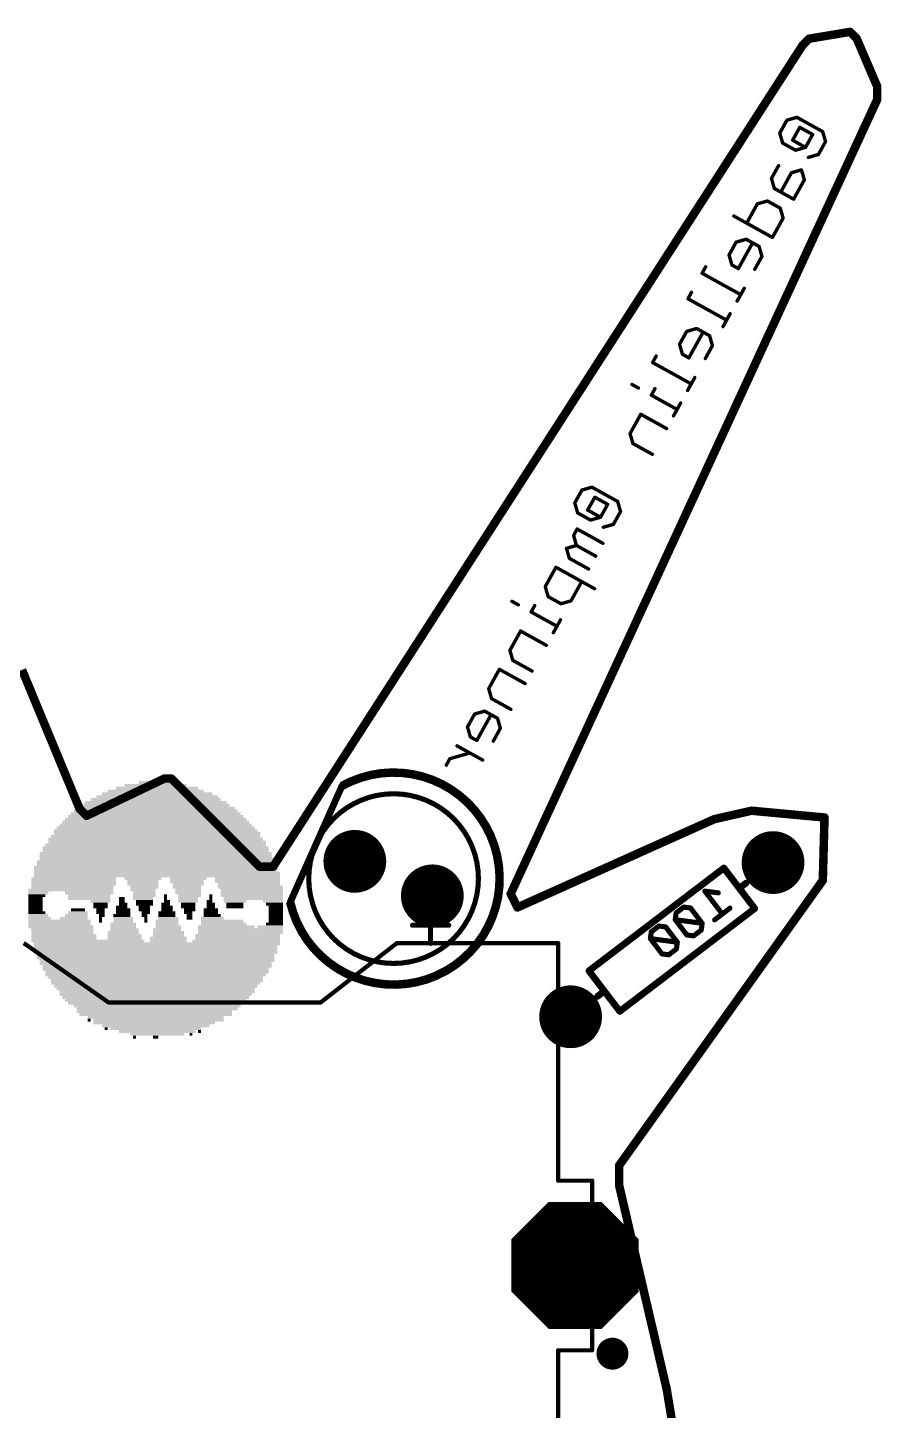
# Model space of a CAD drawing. Extents: x -0.04 to 2.24, y 0.03 to 2.73.
# Drawn here: x 1.231 to 2.237, y 1.103 to 2.733 of the extents above; entities that cross this region are included whole.
import ezdxf

# ---------------------------------------------------------------- set-up
doc = ezdxf.new("R2010")
doc.units = 0
for name, color, linetype in [('17', 82, 'CONTINUOUS'), ('18', 82, 'CONTINUOUS'), ('20', 7, 'CONTINUOUS'), ('22', 253, 'CONTINUOUS')]:
    doc.layers.add(name, color=color, linetype=linetype)

# ---------------------------------------------------------------- blocks, each defined once
blk = doc.blocks.new('RECT')
blk.add_solid([(-0.5, -0.5), (0.5, -0.5), (-0.5, 0.5), (0.5, 0.5)])
blk = doc.blocks.new('ROUNDP')
at = {"const_width": 0.5}
blk.add_lwpolyline([(0, -0.25, 1), (0, 0.25, 1), (0, -0.25)], format="xyb", dxfattribs=at)
blk = doc.blocks.new('OCTAGONP')
at = {"const_width": 0.5}
blk.add_lwpolyline([(-0.25, -0.103553), (-0.25, 0.103553), (-0.103553, 0.25), (0.103553, 0.25), (0.25, 0.103553), (0.25, -0.103553), (0.103553, -0.25), (-0.103553, -0.25), (-0.25, -0.103553), (-0.25, 0.103553)], dxfattribs=at)
blk = doc.blocks.new('ROUNDV')
at = {"const_width": 0.5}
blk.add_lwpolyline([(0, -0.25, 1), (0, 0.25, 1), (0, -0.25)], format="xyb", dxfattribs=at)

msp = doc.modelspace()

# ---------------------------------------------------------------- linework, layer by layer
at = {"layer": '20', "const_width": 0.01}
for points in [[(2.144, 2.712), (2.152, 2.72)], [(2.152, 2.72), (2.2, 2.728)], [(2.2, 2.728), (2.208, 2.72)], [(2.208, 2.72), (2.232, 2.664)], [(1.52, 1.744), (2.144, 2.712)], [(2.232, 2.664), (2.232, 2.648)], [(2.232, 2.648), (1.8, 1.712)], [(1.224, 1.976), (1.292, 1.812)], [(1.3, 1.804), (1.392, 1.848)], [(1.392, 1.848), (1.4, 1.848)], [(1.4, 1.848), (1.504, 1.744)], [(1.292, 1.812), (1.3, 1.804)], [(2.04, 1.8), (2.084, 1.81)], [(2.084, 1.81), (2.17, 1.802)], [(1.808, 1.696), (2.04, 1.8)], [(2.17, 1.802), (2.168, 1.728)], [(1.504, 1.744), (1.52, 1.744)], [(2.168, 1.728), (1.928, 1.392)], [(1.8, 1.712), (1.808, 1.696)], [(1.928, 1.392), (1.928, 1.368)], [(1.928, 1.368), (1.984, 1.128)], [(1.984, 1.128), (2.088, 0.496)]]:
    msp.add_lwpolyline(points, dxfattribs=at)
at = {"layer": '20', "const_width": 0.005}
for points in [[(2.151589, 2.722466, 1), (2.152411, 2.717534)], [(2.153768, 2.718232, 1), (2.150232, 2.721768)], [(2.201768, 2.729768, 1), (2.198232, 2.726232)], [(2.200411, 2.725534, 1), (2.199589, 2.730466)], [(2.210298, 2.720985, 1), (2.205702, 2.719015)], [(2.206232, 2.718232, 1), (2.209768, 2.721768)], [(2.142232, 2.713768, 1), (2.145768, 2.710232)], [(2.146101, 2.710645, 1), (2.141899, 2.713355)], [(2.2345, 2.664, 1), (2.2295, 2.664)], [(2.229702, 2.663015, 1), (2.234298, 2.664985)], [(2.2295, 2.648, 1), (2.2345, 2.648)], [(2.23427, 2.646952, 1), (2.22973, 2.649048)], [(1.392, 1.8505, 1), (1.392, 1.8455)], [(1.393079, 1.845745, 1), (1.390921, 1.850255)], [(1.401768, 1.849768, 1), (1.398232, 1.846232)], [(1.4, 1.8455, 1), (1.4, 1.8505)], [(1.293768, 1.813768, 1), (1.290232, 1.810232)], [(1.289691, 1.811042, 1), (1.294309, 1.812958)], [(2.084232, 1.812489, 1), (2.083768, 1.807511)], [(2.084554, 1.807562, 1), (2.083446, 1.812438)], [(1.298921, 1.806255, 1), (1.301079, 1.801745)], [(1.298232, 1.802232, 1), (1.301768, 1.805768)], [(2.039446, 1.802438, 1), (2.040554, 1.797562)], [(2.041023, 1.797719, 1), (2.038977, 1.802281)], [(2.172499, 1.801932, 1), (2.167501, 1.802068)], [(2.169768, 1.799511, 1), (2.170232, 1.804489)], [(1.504, 1.7465, 1), (1.504, 1.7415)], [(1.502232, 1.742232, 1), (1.505768, 1.745768)], [(1.517899, 1.745355, 1), (1.522101, 1.742645)], [(1.52, 1.7415, 1), (1.52, 1.7465)], [(2.165501, 1.728068, 1), (2.170499, 1.727932)], [(2.170034, 1.726547, 1), (2.165966, 1.729453)], [(1.802236, 1.713118, 1), (1.797764, 1.710882)], [(1.79773, 1.713048, 1), (1.80227, 1.710952)], [(1.806977, 1.698281, 1), (1.809023, 1.693719)], [(1.805764, 1.694882, 1), (1.810236, 1.697118)], [(1.9305, 1.392, 1), (1.9255, 1.392)], [(1.925966, 1.393453, 1), (1.930034, 1.390547)], [(1.930435, 1.368568, 1), (1.925565, 1.367432)], [(1.9255, 1.368, 1), (1.9305, 1.368)], [(1.986467, 1.128406, 1), (1.981533, 1.127594)], [(1.981565, 1.127432, 1), (1.986435, 1.128568)]]:
    msp.add_lwpolyline(points, format="xyb", dxfattribs=at)
at = {"layer": '22'}
for points, const_width in [([(2.125681, 2.623915), (2.117271, 2.608742)], 0.004), ([(2.137473, 2.627296), (2.125681, 2.623915)], 0.004), ([(2.167819, 2.610475), (2.137473, 2.627296)], 0.004), ([(2.117271, 2.608742), (2.120652, 2.59695)], 0.004), ([(2.140854, 2.615504), (2.132444, 2.600331)], 0.004), ([(2.156027, 2.607094), (2.140854, 2.615504)], 0.004), ([(2.147617, 2.591921), (2.156027, 2.607094)], 0.004), ([(2.1712, 2.598683), (2.167819, 2.610475)], 0.004), ([(2.120652, 2.59695), (2.135825, 2.588539)], 0.004), ([(2.132444, 2.600331), (2.147617, 2.591921)], 0.004), ([(2.135825, 2.588539), (2.147617, 2.591921)], 0.004), ([(2.16279, 2.58351), (2.1712, 2.598683)], 0.004), ([(2.150998, 2.580129), (2.16279, 2.58351)], 0.004), ([(2.115856, 2.570405), (2.107445, 2.555232)], 0.004), ([(2.131029, 2.561995), (2.118413, 2.539235)], 0.004), ([(2.14282, 2.565376), (2.131029, 2.561995)], 0.004), ([(2.146202, 2.553584), (2.14282, 2.565376)], 0.004), ([(2.107445, 2.555232), (2.110826, 2.54344)], 0.004), ([(2.110826, 2.54344), (2.133586, 2.530825)], 0.004), ([(2.133586, 2.530825), (2.146202, 2.553584)], 0.004), ([(2.090857, 2.525306), (2.078241, 2.502547)], 0.004), ([(2.102649, 2.528688), (2.090857, 2.525306)], 0.004), ([(2.117822, 2.520277), (2.102649, 2.528688)], 0.004), ([(2.063068, 2.510957), (2.108587, 2.485726)], 0.004), ([(2.108587, 2.485726), (2.121203, 2.508485)], 0.004), ([(2.121203, 2.508485), (2.117822, 2.520277)], 0.004), ([(2.065858, 2.480207), (2.057448, 2.465034)], 0.004), ([(2.07765, 2.483589), (2.065858, 2.480207)], 0.004), ([(2.068415, 2.449037), (2.085237, 2.479383)], 0.004), ([(2.092823, 2.475178), (2.07765, 2.483589)], 0.004), ([(2.057448, 2.465034), (2.060829, 2.453242)], 0.004), ([(2.087794, 2.448213), (2.096204, 2.463386)], 0.004), ([(2.096204, 2.463386), (2.092823, 2.475178)], 0.004), ([(2.029892, 2.451105), (2.025687, 2.443519)], 0.004), ([(2.025687, 2.443519), (2.071206, 2.418287)], 0.004), ([(2.060829, 2.453242), (2.068415, 2.449037)], 0.004), ([(2.013226, 2.421039), (2.009021, 2.413453)], 0.004), ([(2.009021, 2.413453), (2.05454, 2.388221)], 0.004), ([(2.075411, 2.425874), (2.067, 2.410701)], 0.004), ([(2.058745, 2.395808), (2.050335, 2.380635)], 0.004), ([(2.01932, 2.378358), (2.007528, 2.374977)], 0.004), ([(2.034493, 2.369947), (2.01932, 2.378358)], 0.004), ([(2.007528, 2.374977), (1.999118, 2.359804)], 0.004), ([(2.010085, 2.343806), (2.026906, 2.374152)], 0.004), ([(2.037874, 2.358156), (2.034493, 2.369947)], 0.004), ([(1.971562, 2.345875), (1.967356, 2.338288)], 0.004), ([(1.999118, 2.359804), (2.002499, 2.348012)], 0.004), ([(2.002499, 2.348012), (2.010085, 2.343806)], 0.004), ([(2.029464, 2.342982), (2.037874, 2.358156)], 0.004), ([(1.967356, 2.338288), (2.012875, 2.313057)], 0.004), ([(1.943104, 2.312428), (1.950691, 2.308222)], 0.004), ([(2.017081, 2.320643), (2.00867, 2.30547)], 0.004), ([(1.970069, 2.307398), (1.965864, 2.299812)], 0.004), ([(1.965864, 2.299812), (1.99621, 2.282991)], 0.004), ([(2.000415, 2.290577), (1.992005, 2.275404)], 0.004), ([(1.953403, 2.277332), (1.940788, 2.254573)], 0.004), ([(1.983749, 2.260511), (1.953403, 2.277332)], 0.004), ([(1.940788, 2.254573), (1.944169, 2.242781)], 0.004), ([(1.944169, 2.242781), (1.966928, 2.230165)], 0.004), ([(1.884028, 2.187959), (1.875617, 2.172785)], 0.004), ([(1.89582, 2.19134), (1.884028, 2.187959)], 0.004), ([(1.926166, 2.174519), (1.89582, 2.19134)], 0.004), ([(1.875617, 2.172785), (1.878998, 2.160994)], 0.004), ([(1.899201, 2.179548), (1.89079, 2.164375)], 0.004), ([(1.914374, 2.171137), (1.899201, 2.179548)], 0.004), ([(1.905963, 2.155964), (1.914374, 2.171137)], 0.004), ([(1.929547, 2.162727), (1.926166, 2.174519)], 0.004), ([(1.878998, 2.160994), (1.894172, 2.152583)], 0.004), ([(1.89079, 2.164375), (1.905963, 2.155964)], 0.004), ([(1.894172, 2.152583), (1.905963, 2.155964)], 0.004), ([(1.921136, 2.147554), (1.929547, 2.162727)], 0.004), ([(1.878407, 2.142035), (1.874202, 2.134449)], 0.004), ([(1.874202, 2.134449), (1.877583, 2.122657)], 0.004), ([(1.908753, 2.125214), (1.878407, 2.142035)], 0.004), ([(1.909344, 2.144172), (1.921136, 2.147554)], 0.004), ([(1.877583, 2.122657), (1.865792, 2.119276)], 0.004), ([(1.865792, 2.119276), (1.869173, 2.107484)], 0.004), ([(1.877583, 2.122657), (1.900343, 2.110041)], 0.004), ([(1.869173, 2.107484), (1.891932, 2.094868)], 0.004), ([(1.853409, 2.096937), (1.840793, 2.074177)], 0.004), ([(1.898928, 2.071705), (1.853409, 2.096937)], 0.004), ([(1.840793, 2.074177), (1.844174, 2.062385)], 0.004), ([(1.871139, 2.057356), (1.883755, 2.080116)], 0.004), ([(1.801445, 2.056867), (1.809032, 2.052662)], 0.004), ([(1.82841, 2.051838), (1.824205, 2.044251)], 0.004), ([(1.844174, 2.062385), (1.859347, 2.053975)], 0.004), ([(1.859347, 2.053975), (1.871139, 2.057356)], 0.004), ([(1.824205, 2.044251), (1.854551, 2.02743)], 0.004), ([(1.811744, 2.021772), (1.799129, 1.999012)], 0.004), ([(1.84209, 2.004951), (1.811744, 2.021772)], 0.004), ([(1.858756, 2.035017), (1.850346, 2.019844)], 0.004), ([(1.799129, 1.999012), (1.80251, 1.98722)], 0.004), ([(1.80251, 1.98722), (1.825269, 1.974605)], 0.004), ([(1.786746, 1.976673), (1.77413, 1.953913)], 0.004), ([(1.817092, 1.959852), (1.786746, 1.976673)], 0.004), ([(1.77413, 1.953913), (1.777511, 1.942121)], 0.004), ([(1.777511, 1.942121), (1.800271, 1.929506)], 0.004), ([(1.757542, 1.923987), (1.749131, 1.908814)], 0.004), ([(1.769334, 1.927369), (1.757542, 1.923987)], 0.004), ([(1.760099, 1.892817), (1.77692, 1.923163)], 0.004), ([(1.784507, 1.918958), (1.769334, 1.927369)], 0.004), ([(1.749131, 1.908814), (1.752513, 1.897023)], 0.004), ([(1.779477, 1.891993), (1.787888, 1.907166)], 0.004), ([(1.787888, 1.907166), (1.784507, 1.918958)], 0.004), ([(1.752513, 1.897023), (1.760099, 1.892817)], 0.004), ([(1.751922, 1.878064), (1.728338, 1.871302)], 0.004), ([(1.767094, 1.869654), (1.736748, 1.886475)], 0.004), ([(1.728338, 1.871302), (1.724133, 1.863715)], 0.004), ([(1.54014, 1.702158), (1.601151, 1.839189)], 0.008), ([(2.051368, 1.742463), (1.892273, 1.621265)], 0.008), ([(2.069547, 1.718599), (2.051368, 1.742463)], 0.008), ([(2.069547, 1.718599), (2.077502, 1.724659)], 0.008), ([(2.044776, 1.713161), (2.028879, 1.715311)], 0.006), ([(2.028879, 1.715311), (2.0495, 1.688242)], 0.006), ([(2.087727, 1.694735), (2.069547, 1.718599)], 0.008), ([(1.705633, 1.696383), (1.705633, 1.65368)], 0.006), ([(1.928632, 1.573537), (2.087727, 1.694735)], 0.008), ([(2.004092, 1.696428), (1.995069, 1.689554)], 0.006), ([(2.012041, 1.695353), (2.004092, 1.696428)], 0.006), ([(2.025788, 1.677307), (2.012041, 1.695353)], 0.006), ([(2.058523, 1.695115), (2.040477, 1.681368)], 0.006), ([(1.995069, 1.689554), (1.993995, 1.681606)], 0.006), ([(1.993995, 1.681606), (2.007742, 1.66356)], 0.006), ([(2.025788, 1.677307), (1.993995, 1.681606)], 0.006), ([(2.024714, 1.669359), (2.025788, 1.677307)], 0.006), ([(1.726985, 1.675031), (1.684282, 1.675031)], 0.006), ([(1.965771, 1.667235), (1.964696, 1.659286)], 0.006), ([(1.974794, 1.674109), (1.965771, 1.667235)], 0.006), ([(1.982742, 1.673034), (1.974794, 1.674109)], 0.006), ([(1.99649, 1.654988), (1.982742, 1.673034)], 0.006), ([(2.007742, 1.66356), (2.01569, 1.662485)], 0.006), ([(2.01569, 1.662485), (2.024714, 1.669359)], 0.006), ([(1.226, 1.654), (1.326, 1.584)], 0.005), ([(1.576, 1.584), (1.666, 1.654)], 0.005), ([(1.666, 1.654), (1.856, 1.654)], 0.005), ([(1.856, 1.654), (1.856, 1.374)], 0.005), ([(1.964696, 1.659286), (1.978444, 1.64124)], 0.006), ([(1.99649, 1.654988), (1.964696, 1.659286)], 0.006), ([(1.986392, 1.640166), (1.995415, 1.647039)], 0.006), ([(1.995415, 1.647039), (1.99649, 1.654988)], 0.006), ([(1.978444, 1.64124), (1.986392, 1.640166)], 0.006), ([(1.892273, 1.621265), (1.910453, 1.597401)], 0.008), ([(1.910453, 1.597401), (1.902498, 1.591341)], 0.008), ([(1.910453, 1.597401), (1.928632, 1.573537)], 0.008), ([(1.326, 1.584), (1.576, 1.584)], 0.005), ([(1.856, 1.374), (1.896, 1.374)], 0.005), ([(1.896, 1.374), (1.896, 1.174)], 0.005), ([(1.896, 1.174), (1.856, 1.174)], 0.005), ([(1.856, 1.174), (1.856, 1.094)], 0.005)]:
    msp.add_lwpolyline(points, dxfattribs=dict(at, const_width=const_width))
for points, const_width in [([(2.125405, 2.624876, 1), (2.125957, 2.622953)], 0.002), ([(2.126556, 2.62343, 1), (2.124806, 2.6244)], 0.002), ([(2.137958, 2.628171, 1), (2.136988, 2.626421)], 0.002), ([(2.137749, 2.626335, 1), (2.137197, 2.628257)], 0.002), ([(2.118232, 2.609017, 1), (2.116309, 2.608466)], 0.002), ([(2.116396, 2.609226, 1), (2.118145, 2.608257)], 0.002), ([(2.141339, 2.616379, 1), (2.140369, 2.61463)], 0.002), ([(2.141729, 2.615019, 1), (2.13998, 2.615989)], 0.002), ([(2.156902, 2.606609, 1), (2.155153, 2.607578)], 0.002), ([(2.155543, 2.606219, 1), (2.156512, 2.607968)], 0.002), ([(2.16878, 2.61075, 1), (2.166858, 2.610199)], 0.002), ([(2.167334, 2.6096, 1), (2.168304, 2.611349)], 0.002), ([(2.121137, 2.597824, 1), (2.120167, 2.596075)], 0.002), ([(2.119691, 2.596674, 1), (2.121613, 2.597225)], 0.002), ([(2.132928, 2.601206, 1), (2.131959, 2.599456)], 0.002), ([(2.131569, 2.600816, 1), (2.133318, 2.599846)], 0.002), ([(2.146742, 2.592405, 1), (2.148491, 2.591436)], 0.002), ([(2.147132, 2.591046, 1), (2.148102, 2.592795)], 0.002), ([(2.147892, 2.590959, 1), (2.147341, 2.592882)], 0.002), ([(2.170239, 2.598407, 1), (2.172161, 2.598959)], 0.002), ([(2.172075, 2.598198, 1), (2.170326, 2.599168)], 0.002), ([(2.135549, 2.589501, 1), (2.136101, 2.587578)], 0.002), ([(2.13534, 2.587665, 1), (2.13631, 2.589414)], 0.002), ([(2.150722, 2.58109, 1), (2.151274, 2.579167)], 0.002), ([(2.161915, 2.583995, 1), (2.163664, 2.583025)], 0.002), ([(2.163065, 2.582549, 1), (2.162514, 2.584471)], 0.002), ([(2.11673, 2.56992, 1), (2.114981, 2.57089)], 0.002), ([(2.130753, 2.562956, 1), (2.131304, 2.561033)], 0.002), ([(2.131903, 2.56151, 1), (2.130154, 2.56248)], 0.002), ([(2.143782, 2.565651, 1), (2.141859, 2.5651)], 0.002), ([(2.143096, 2.564415, 1), (2.142545, 2.566337)], 0.002), ([(2.108406, 2.555508, 1), (2.106484, 2.554957)], 0.002), ([(2.10657, 2.555717, 1), (2.10832, 2.554747)], 0.002), ([(2.111311, 2.544315, 1), (2.110341, 2.542566)], 0.002), ([(2.109865, 2.543165, 1), (2.111788, 2.543716)], 0.002), ([(2.14524, 2.553309, 1), (2.147163, 2.55386)], 0.002), ([(2.147076, 2.553099, 1), (2.145327, 2.554069)], 0.002), ([(2.090581, 2.526268, 1), (2.091133, 2.524345)], 0.002), ([(2.091732, 2.524822, 1), (2.089982, 2.525791)], 0.002), ([(2.103133, 2.529562, 1), (2.102164, 2.527813)], 0.002), ([(2.102924, 2.527726, 1), (2.102373, 2.529649)], 0.002), ([(2.117538, 2.53972, 1), (2.119287, 2.53875)], 0.002), ([(2.132711, 2.531309, 1), (2.13446, 2.53034)], 0.002), ([(2.133101, 2.52995, 1), (2.134071, 2.531699)], 0.002), ([(2.063553, 2.511832, 1), (2.062583, 2.510083)], 0.002), ([(2.118783, 2.520553, 1), (2.11686, 2.520001)], 0.002), ([(2.117337, 2.519402, 1), (2.118307, 2.521152)], 0.002), ([(2.122077, 2.508, 1), (2.120328, 2.50897)], 0.002), ([(2.077366, 2.503032, 1), (2.079116, 2.502062)], 0.002), ([(2.120242, 2.50821, 1), (2.122164, 2.508761)], 0.002), ([(2.065583, 2.481169, 1), (2.066134, 2.479246)], 0.002), ([(2.066733, 2.479723, 1), (2.064984, 2.480692)], 0.002), ([(2.078135, 2.484463, 1), (2.077165, 2.482714)], 0.002), ([(2.077926, 2.482627, 1), (2.077374, 2.48455)], 0.002), ([(2.086111, 2.478898, 1), (2.084362, 2.479868)], 0.002), ([(2.107712, 2.48621, 1), (2.109462, 2.485241)], 0.002), ([(2.108102, 2.484851, 1), (2.109072, 2.4866)], 0.002), ([(2.058409, 2.46531, 1), (2.056486, 2.464759)], 0.002), ([(2.056573, 2.465519, 1), (2.058322, 2.46455)], 0.002), ([(2.093784, 2.475454, 1), (2.091862, 2.474902)], 0.002), ([(2.092338, 2.474303, 1), (2.093308, 2.476053)], 0.002), ([(2.095243, 2.463111, 1), (2.097165, 2.463662)], 0.002), ([(2.097079, 2.462902, 1), (2.09533, 2.463871)], 0.002), ([(2.026171, 2.444394, 1), (2.025202, 2.442644)], 0.002), ([(2.024812, 2.444004, 1), (2.026561, 2.443034)], 0.002), ([(2.030766, 2.450621, 1), (2.029017, 2.45159)], 0.002), ([(2.061314, 2.454117, 1), (2.060344, 2.452368)], 0.002), ([(2.059868, 2.452967, 1), (2.06179, 2.453518)], 0.002), ([(2.067541, 2.449522, 1), (2.06929, 2.448552)], 0.002), ([(2.067931, 2.448163, 1), (2.0689, 2.449912)], 0.002), ([(2.086919, 2.448698, 1), (2.088668, 2.447728)], 0.002), ([(2.009506, 2.414328, 1), (2.008536, 2.412579)], 0.002), ([(2.008146, 2.413938, 1), (2.009895, 2.412968)], 0.002), ([(2.014101, 2.420555, 1), (2.012351, 2.421524)], 0.002), ([(2.066126, 2.411186, 1), (2.067875, 2.410216)], 0.002), ([(2.070721, 2.417413, 1), (2.07169, 2.419162)], 0.002), ([(2.076285, 2.425389, 1), (2.074536, 2.426359)], 0.002), ([(2.05962, 2.395323, 1), (2.05787, 2.396293)], 0.002), ([(2.019805, 2.379232, 1), (2.018835, 2.377483)], 0.002), ([(2.019596, 2.377397, 1), (2.019044, 2.379319)], 0.002), ([(2.04946, 2.38112, 1), (2.051209, 2.38015)], 0.002), ([(2.054055, 2.387347, 1), (2.055025, 2.389096)], 0.002), ([(2.007253, 2.375938, 1), (2.007804, 2.374015)], 0.002), ([(2.008403, 2.374492, 1), (2.006654, 2.375461)], 0.002), ([(2.027781, 2.373668, 1), (2.026032, 2.374637)], 0.002), ([(2.035454, 2.370223, 1), (2.033532, 2.369672)], 0.002), ([(2.034008, 2.369073, 1), (2.034978, 2.370822)], 0.002), ([(1.972436, 2.34539, 1), (1.970687, 2.346359)], 0.002), ([(2.000079, 2.360079, 1), (1.998156, 2.359528)], 0.002), ([(1.998243, 2.360288, 1), (1.999992, 2.359319)], 0.002), ([(2.002984, 2.348886, 1), (2.002014, 2.347137)], 0.002), ([(2.001538, 2.347736, 1), (2.00346, 2.348287)], 0.002), ([(2.036913, 2.35788, 1), (2.038835, 2.358431)], 0.002), ([(2.038749, 2.357671, 1), (2.037, 2.35864)], 0.002), ([(1.967841, 2.339163, 1), (1.966872, 2.337414)], 0.002), ([(1.966482, 2.338773, 1), (1.968231, 2.337803)], 0.002), ([(2.009211, 2.344291, 1), (2.01096, 2.343322)], 0.002), ([(2.009601, 2.342932, 1), (2.01057, 2.344681)], 0.002), ([(2.028589, 2.343467, 1), (2.030338, 2.342498)], 0.002), ([(1.943589, 2.313302, 1), (1.942619, 2.311553)], 0.002), ([(2.012391, 2.312182, 1), (2.01336, 2.313931)], 0.002), ([(2.017955, 2.320158, 1), (2.016206, 2.321128)], 0.002), ([(1.950206, 2.307348, 1), (1.951176, 2.309097)], 0.002), ([(1.966349, 2.300686, 1), (1.965379, 2.298937)], 0.002), ([(1.964989, 2.300297, 1), (1.966738, 2.299327)], 0.002), ([(1.970944, 2.306913, 1), (1.969194, 2.307883)], 0.002), ([(2.007796, 2.305955, 1), (2.009545, 2.304985)], 0.002), ([(1.995725, 2.282116, 1), (1.996695, 2.283865)], 0.002), ([(2.00129, 2.290092, 1), (1.99954, 2.291062)], 0.002), ([(1.953888, 2.278207, 1), (1.952918, 2.276458)], 0.002), ([(1.954278, 2.276847, 1), (1.952529, 2.277817)], 0.002), ([(1.99113, 2.275889, 1), (1.992879, 2.274919)], 0.002), ([(1.941749, 2.254848, 1), (1.939826, 2.254297)], 0.002), ([(1.939913, 2.255058, 1), (1.941662, 2.254088)], 0.002), ([(1.983264, 2.259637, 1), (1.984234, 2.261386)], 0.002), ([(1.944654, 2.243656, 1), (1.943684, 2.241906)], 0.002), ([(1.943208, 2.242505, 1), (1.94513, 2.243057)], 0.002), ([(1.966443, 2.22929, 1), (1.967413, 2.23104)], 0.002), ([(1.883752, 2.18892, 1), (1.884303, 2.186997)], 0.002), ([(1.884902, 2.187474, 1), (1.883153, 2.188443)], 0.002), ([(1.896304, 2.192214, 1), (1.895335, 2.190465)], 0.002), ([(1.896095, 2.190378, 1), (1.895544, 2.192301)], 0.002), ([(1.876578, 2.173061, 1), (1.874656, 2.17251)], 0.002), ([(1.874743, 2.17327, 1), (1.876492, 2.172301)], 0.002), ([(1.899686, 2.180423, 1), (1.898716, 2.178673)], 0.002), ([(1.900075, 2.179063, 1), (1.898326, 2.180033)], 0.002), ([(1.915249, 2.170653, 1), (1.913499, 2.171622)], 0.002), ([(1.913889, 2.170263, 1), (1.914859, 2.172012)], 0.002), ([(1.927127, 2.174794, 1), (1.925204, 2.174243)], 0.002), ([(1.925681, 2.173644, 1), (1.92665, 2.175393)], 0.002), ([(1.879483, 2.161868, 1), (1.878514, 2.160119)], 0.002), ([(1.878037, 2.160718, 1), (1.87996, 2.161269)], 0.002), ([(1.891275, 2.165249, 1), (1.890305, 2.1635)], 0.002), ([(1.889916, 2.16486, 1), (1.891665, 2.16389)], 0.002), ([(1.893896, 2.153544, 1), (1.894447, 2.151622)], 0.002), ([(1.893687, 2.151708, 1), (1.894656, 2.153458)], 0.002), ([(1.905089, 2.156449, 1), (1.906838, 2.15548)], 0.002), ([(1.905479, 2.15509, 1), (1.906448, 2.156839)], 0.002), ([(1.906239, 2.155003, 1), (1.905688, 2.156926)], 0.002), ([(1.928585, 2.162451, 1), (1.930508, 2.163003)], 0.002), ([(1.930421, 2.162242, 1), (1.928672, 2.163212)], 0.002), ([(1.875163, 2.134725, 1), (1.873241, 2.134173)], 0.002), ([(1.873328, 2.134934, 1), (1.875077, 2.133964)], 0.002), ([(1.878892, 2.14291, 1), (1.877923, 2.141161)], 0.002), ([(1.879282, 2.141551, 1), (1.877533, 2.14252)], 0.002), ([(1.909069, 2.145134, 1), (1.90962, 2.143211)], 0.002), ([(1.920262, 2.148039, 1), (1.922011, 2.147069)], 0.002), ([(1.921412, 2.146593, 1), (1.920861, 2.148515)], 0.002), ([(1.866753, 2.119552, 1), (1.86483, 2.119)], 0.002), ([(1.865516, 2.120237, 1), (1.866067, 2.118315)], 0.002), ([(1.878068, 2.123532, 1), (1.877099, 2.121783)], 0.002), ([(1.876622, 2.122382, 1), (1.878545, 2.122933)], 0.002), ([(1.877859, 2.121696, 1), (1.877308, 2.123618)], 0.002), ([(1.908269, 2.12434, 1), (1.909238, 2.126089)], 0.002), ([(1.869658, 2.108359, 1), (1.868688, 2.10661)], 0.002), ([(1.868212, 2.107208, 1), (1.870134, 2.10776)], 0.002), ([(1.899858, 2.109167, 1), (1.900828, 2.110916)], 0.002), ([(1.853894, 2.097811, 1), (1.852924, 2.096062)], 0.002), ([(1.854283, 2.096452, 1), (1.852534, 2.097421)], 0.002), ([(1.891448, 2.093994, 1), (1.892417, 2.095743)], 0.002), ([(1.841754, 2.074453, 1), (1.839832, 2.073901)], 0.002), ([(1.839918, 2.074662, 1), (1.841668, 2.073692)], 0.002), ([(1.884629, 2.079631, 1), (1.88288, 2.0806)], 0.002), ([(1.898443, 2.07083, 1), (1.899412, 2.07258)], 0.002), ([(1.80193, 2.057742, 1), (1.80096, 2.055992)], 0.002), ([(1.808547, 2.051787, 1), (1.809517, 2.053536)], 0.002), ([(1.829285, 2.051353, 1), (1.827535, 2.052322)], 0.002), ([(1.844659, 2.06326, 1), (1.843689, 2.061511)], 0.002), ([(1.843213, 2.06211, 1), (1.845135, 2.062661)], 0.002), ([(1.859072, 2.054936, 1), (1.859623, 2.053013)], 0.002), ([(1.858862, 2.0531, 1), (1.859832, 2.054849)], 0.002), ([(1.870264, 2.057841, 1), (1.872014, 2.056871)], 0.002), ([(1.871415, 2.056395, 1), (1.870863, 2.058317)], 0.002), ([(1.82469, 2.045126, 1), (1.82372, 2.043377)], 0.002), ([(1.82333, 2.044736, 1), (1.825079, 2.043766)], 0.002), ([(1.812229, 2.022646, 1), (1.81126, 2.020897)], 0.002), ([(1.812619, 2.021287, 1), (1.81087, 2.022256)], 0.002), ([(1.849471, 2.020328, 1), (1.85122, 2.019359)], 0.002), ([(1.854066, 2.026555, 1), (1.855036, 2.028305)], 0.002), ([(1.859631, 2.034532, 1), (1.857881, 2.035501)], 0.002), ([(1.841605, 2.004076, 1), (1.842575, 2.005825)], 0.002), ([(1.80009, 1.999288, 1), (1.798167, 1.998737)], 0.002), ([(1.798254, 1.999497, 1), (1.800003, 1.998527)], 0.002), ([(1.802995, 1.988095, 1), (1.802025, 1.986346)], 0.002), ([(1.801549, 1.986945, 1), (1.803471, 1.987496)], 0.002), ([(1.787231, 1.977547, 1), (1.786261, 1.975798)], 0.002), ([(1.78762, 1.976188, 1), (1.785871, 1.977158)], 0.002), ([(1.824785, 1.97373, 1), (1.825754, 1.975479)], 0.002), ([(1.775091, 1.954189, 1), (1.773169, 1.953638)], 0.002), ([(1.816607, 1.958977, 1), (1.817576, 1.960726)], 0.002), ([(1.773255, 1.954398, 1), (1.775005, 1.953428)], 0.002), ([(1.777996, 1.942996, 1), (1.777026, 1.941247)], 0.002), ([(1.77655, 1.941846, 1), (1.778472, 1.942397)], 0.002), ([(1.757266, 1.924949, 1), (1.757817, 1.923026)], 0.002), ([(1.758416, 1.923503, 1), (1.756667, 1.924472)], 0.002), ([(1.769818, 1.928243, 1), (1.768849, 1.926494)], 0.002), ([(1.769609, 1.926407, 1), (1.769058, 1.92833)], 0.002), ([(1.777795, 1.922678, 1), (1.776046, 1.923648)], 0.002), ([(1.799786, 1.928631, 1), (1.800755, 1.93038)], 0.002), ([(1.750093, 1.90909, 1), (1.74817, 1.908539)], 0.002), ([(1.748257, 1.909299, 1), (1.750006, 1.90833)], 0.002), ([(1.785468, 1.919234, 1), (1.783545, 1.918682)], 0.002), ([(1.784022, 1.918083, 1), (1.784991, 1.919833)], 0.002), ([(1.786927, 1.906891, 1), (1.788849, 1.907442)], 0.002), ([(1.788762, 1.906682, 1), (1.787013, 1.907651)], 0.002), ([(1.752997, 1.897897, 1), (1.752028, 1.896148)], 0.002), ([(1.751551, 1.896747, 1), (1.753474, 1.897298)], 0.002), ([(1.759224, 1.893302, 1), (1.760974, 1.892332)], 0.002), ([(1.759614, 1.891943, 1), (1.760584, 1.893692)], 0.002), ([(1.778603, 1.892478, 1), (1.780352, 1.891508)], 0.002), ([(1.737233, 1.88735, 1), (1.736264, 1.8856)], 0.002), ([(1.752197, 1.877103, 1), (1.751646, 1.879026)], 0.002), ([(1.54014, 1.702158, 3), (1.601151, 1.839189)], 0.01), ([(1.723258, 1.8642, 1), (1.725007, 1.863231)], 0.002), ([(1.728062, 1.872263, 1), (1.728614, 1.870341)], 0.002), ([(1.729213, 1.870817, 1), (1.727463, 1.871787)], 0.002), ([(1.76661, 1.868779, 1), (1.767579, 1.870529)], 0.002), ([(1.602978, 1.838376, 1), (1.599323, 1.840003)], 0.004), ([(1.662, 1.63, 1), (1.662, 1.83, 1), (1.662, 1.63)], 0.006), ([(2.052959, 1.743675, 1), (2.049777, 1.741251)], 0.004), ([(2.05258, 1.740872, 1), (2.050156, 1.744054)], 0.004), ([(2.078714, 1.723068, 1), (2.07629, 1.72625)], 0.004), ([(2.02908, 1.716797, 1), (2.028678, 1.713824)], 0.003), ([(2.030072, 1.71622, 1), (2.027686, 1.714402)], 0.003), ([(2.044575, 1.711675, 1), (2.044977, 1.714648)], 0.003), ([(2.071138, 1.719811, 1), (2.067956, 1.717387)], 0.004), ([(2.068335, 1.72019, 1), (2.070759, 1.717008)], 0.004), ([(2.067956, 1.717387, 1), (2.071138, 1.719811)], 0.004), ([(1.538313, 1.702971, 1), (1.541967, 1.701344)], 0.004), ([(1.707133, 1.696383, 1), (1.704133, 1.696383)], 0.003), ([(2.004293, 1.697915, 1), (2.003891, 1.694942)], 0.003), ([(2.005001, 1.695235, 1), (2.003183, 1.697621)], 0.003), ([(2.013234, 1.696262, 1), (2.010848, 1.694444)], 0.003), ([(2.01184, 1.693867, 1), (2.012242, 1.69684)], 0.003), ([(2.059432, 1.693922, 1), (2.057614, 1.696308)], 0.003), ([(2.086136, 1.693523, 1), (2.089318, 1.695947)], 0.004), ([(2.088939, 1.693144, 1), (2.086515, 1.696326)], 0.004), ([(1.995188, 1.682515, 1), (1.992801, 1.680697)], 0.003), ([(1.992508, 1.681807, 1), (1.995481, 1.681405)], 0.003), ([(1.994196, 1.683092, 1), (1.993794, 1.680119)], 0.003), ([(1.99416, 1.690747, 1), (1.995978, 1.688361)], 0.003), ([(1.996556, 1.689353, 1), (1.993583, 1.689755)], 0.003), ([(2.027275, 1.677106, 1), (2.024302, 1.677508)], 0.003), ([(2.024595, 1.676398, 1), (2.026981, 1.678216)], 0.003), ([(2.025587, 1.675821, 1), (2.025989, 1.678794)], 0.003), ([(2.039568, 1.682561, 1), (2.041386, 1.680175)], 0.003), ([(2.048307, 1.687333, 1), (2.050694, 1.68915)], 0.003), ([(1.684282, 1.676531, 1), (1.684282, 1.673531)], 0.003), ([(1.726985, 1.673531, 1), (1.726985, 1.676531)], 0.003), ([(1.964862, 1.668428, 1), (1.96668, 1.666042)], 0.003), ([(1.967257, 1.667034, 1), (1.964284, 1.667436)], 0.003), ([(1.974995, 1.675595, 1), (1.974593, 1.672622)], 0.003), ([(1.975703, 1.672915, 1), (1.973885, 1.675302)], 0.003), ([(1.983936, 1.673943, 1), (1.981549, 1.672125)], 0.003), ([(1.982541, 1.671547, 1), (1.982943, 1.67452)], 0.003), ([(2.007943, 1.665046, 1), (2.007541, 1.662073)], 0.003), ([(2.006549, 1.662651, 1), (2.008935, 1.664469)], 0.003), ([(2.014781, 1.663678, 1), (2.016599, 1.661292)], 0.003), ([(2.015489, 1.660999, 1), (2.015891, 1.663972)], 0.003), ([(2.023227, 1.66956, 1), (2.0262, 1.669158)], 0.003), ([(2.025623, 1.668166, 1), (2.023805, 1.670552)], 0.003), ([(1.666, 1.65525, 1), (1.666, 1.65275)], 0.0025), ([(1.666767, 1.653013, 1), (1.665233, 1.654987)], 0.0025), ([(1.704133, 1.65368, 1), (1.707133, 1.65368)], 0.003), ([(1.85725, 1.654, 1), (1.85475, 1.654)], 0.0025), ([(1.856, 1.65275, 1), (1.856, 1.65525)], 0.0025), ([(1.964897, 1.660773, 1), (1.964495, 1.6578)], 0.003), ([(1.965889, 1.660195, 1), (1.963503, 1.658377)], 0.003), ([(1.96321, 1.659487, 1), (1.966183, 1.659085)], 0.003), ([(1.993929, 1.64724, 1), (1.996902, 1.646838)], 0.003), ([(1.996324, 1.645846, 1), (1.994506, 1.648233)], 0.003), ([(1.997976, 1.654787, 1), (1.995003, 1.655189)], 0.003), ([(1.995297, 1.654079, 1), (1.997683, 1.655897)], 0.003), ([(1.996289, 1.653501, 1), (1.996691, 1.656474)], 0.003), ([(1.978645, 1.642727, 1), (1.978243, 1.639754)], 0.003), ([(1.977251, 1.640331, 1), (1.979637, 1.642149)], 0.003), ([(1.985483, 1.641359, 1), (1.987301, 1.638972)], 0.003), ([(1.986191, 1.638679, 1), (1.986593, 1.641652)], 0.003), ([(1.893864, 1.622477, 1), (1.890682, 1.620053)], 0.004), ([(1.891061, 1.622856, 1), (1.893485, 1.619674)], 0.004), ([(1.912044, 1.598613, 1), (1.908862, 1.596189)], 0.004), ([(1.908862, 1.596189, 1), (1.912044, 1.598613)], 0.004), ([(1.911665, 1.59581, 1), (1.909241, 1.598992)], 0.004), ([(1.326, 1.58525, 1), (1.326, 1.58275)], 0.0025), ([(1.325283, 1.582976, 1), (1.326717, 1.585024)], 0.0025), ([(1.575233, 1.584987, 1), (1.576767, 1.583013)], 0.0025), ([(1.576, 1.58275, 1), (1.576, 1.58525)], 0.0025), ([(1.901286, 1.592932, 1), (1.90371, 1.58975)], 0.004), ([(1.92742, 1.575128, 1), (1.929844, 1.571946)], 0.004), ([(1.927041, 1.572325, 1), (1.930223, 1.574749)], 0.004), ([(1.856, 1.37525, 1), (1.856, 1.37275)], 0.0025), ([(1.85475, 1.374, 1), (1.85725, 1.374)], 0.0025), ([(1.89725, 1.374, 1), (1.89475, 1.374)], 0.0025), ([(1.896, 1.37275, 1), (1.896, 1.37525)], 0.0025), ([(1.856, 1.17525, 1), (1.856, 1.17275)], 0.0025), ([(1.85725, 1.174, 1), (1.85475, 1.174)], 0.0025), ([(1.89475, 1.174, 1), (1.89725, 1.174)], 0.0025), ([(1.896, 1.17275, 1), (1.896, 1.17525)], 0.0025)]:
    msp.add_lwpolyline(points, format="xyb", dxfattribs=dict(at, const_width=const_width))

# ---------------------------------------------------------------- block references
at = {"layer": '17'}
for name, p, xscale, yscale, rotation in [('ROUNDP', (1.616323, 1.750337), 0.074, 0.074, 156), ('ROUNDP', (1.616323, 1.750337), 0.074, 0.074, 156), ('ROUNDP', (2.109321, 1.748898), 0.074, 0.074, 217.3), ('ROUNDP', (2.109321, 1.748898), 0.074, 0.074, 217.3), ('ROUNDP', (1.707677, 1.709663), 0.074, 0.074, 156), ('ROUNDP', (1.707677, 1.709663), 0.074, 0.074, 156), ('ROUNDP', (1.870679, 1.567102), 0.074, 0.074, 217.3), ('ROUNDP', (1.870679, 1.567102), 0.074, 0.074, 217.3), ('OCTAGONP', (1.876, 1.274), 0.15, 0.15, 180), ('OCTAGONP', (1.876, 1.274), 0.15, 0.15, 180)]:
    msp.add_blockref(name, p, dxfattribs=dict(at, xscale=xscale, yscale=yscale, rotation=rotation))
at = {"layer": '18', "xscale": 0.037622, "yscale": 0.037622}
msp.add_blockref('ROUNDV', (1.92, 1.17), dxfattribs=at)
at = {"layer": '22'}
for p, xscale, yscale in [((1.381545, 1.843179), 0.04, 0.00333), ((1.383195, 1.826514), 0.1433, 0.00334), ((1.383245, 1.829849), 0.13, 0.00333), ((1.381545, 1.833179), 0.1134, 0.00333), ((1.383195, 1.836514), 0.0967, 0.00334), ((1.381545, 1.839849), 0.0734, 0.00333), ((1.381545, 1.809849), 0.1934, 0.00333), ((1.383195, 1.813179), 0.1833, 0.00333), ((1.381545, 1.816514), 0.1734, 0.00334), ((1.381545, 1.819849), 0.1666, 0.00333), ((1.381545, 1.823179), 0.1534, 0.00333), ((1.381545, 1.793179), 0.2266, 0.00333), ((1.381545, 1.796514), 0.22, 0.00334), ((1.381545, 1.799849), 0.2134, 0.00333), ((1.381545, 1.803179), 0.2066, 0.00333), ((1.381545, 1.806514), 0.2, 0.00334), ((1.381545, 1.776514), 0.2534, 0.00334), ((1.381545, 1.779849), 0.2466, 0.00333), ((1.381545, 1.786514), 0.24, 0.00334), ((1.383195, 1.783179), 0.2433, 0.00333), ((1.381545, 1.789849), 0.2334, 0.00333), ((1.381545, 1.759849), 0.2734, 0.00333), ((1.381545, 1.766514), 0.2666, 0.00334), ((1.381545, 1.763179), 0.2666, 0.00333), ((1.381545, 1.769849), 0.26, 0.00333), ((1.383195, 1.773179), 0.2567, 0.00333), ((1.381545, 1.743179), 0.2866, 0.00333), ((1.381545, 1.749849), 0.28, 0.00333), ((1.383195, 1.746514), 0.2833, 0.00334), ((1.381545, 1.756514), 0.2734, 0.00334), ((1.383195, 1.753179), 0.2767, 0.00333), ((1.284845, 1.729849), 0.1, 0.00333), ((1.284845, 1.726514), 0.1, 0.00334), ((1.381545, 1.739849), 0.2866, 0.00333), ((1.383245, 1.736514), 0.29, 0.00334), ((1.383245, 1.733179), 0.29, 0.00333), ((1.366545, 1.729849), 0.0434, 0.00333), ((1.366545, 1.726514), 0.0366, 0.00334), ((1.419895, 1.729849), 0.0433, 0.00333), ((1.418245, 1.726514), 0.04, 0.00334), ((1.489895, 1.729849), 0.0767, 0.00333), ((1.489895, 1.726514), 0.0767, 0.00334), ((1.281545, 1.716514), 0.1, 0.00334), ((1.243195, 1.713179), 0.0233, 0.00333), ((1.241545, 1.709849), 0.02, 0.00333), ((1.284845, 1.723179), 0.1, 0.00333), ((1.283195, 1.719849), 0.0967, 0.00333), ((1.303195, 1.713179), 0.0567, 0.00333), ((1.303245, 1.709849), 0.05, 0.00333), ((1.366545, 1.723179), 0.0366, 0.00333), ((1.368195, 1.719849), 0.0333, 0.00333), ((1.366545, 1.716514), 0.03, 0.00334), ((1.368195, 1.713179), 0.0267, 0.00333), ((1.368195, 1.709849), 0.0267, 0.00333), ((1.393195, 1.709849), 0.0033, 0.00333), ((1.419895, 1.723179), 0.0367, 0.00333), ((1.418195, 1.719849), 0.0333, 0.00333), ((1.419845, 1.716514), 0.03, 0.00334), ((1.419845, 1.713179), 0.03, 0.00333), ((1.421545, 1.709849), 0.0266, 0.00333), ((1.446545, 1.709849), 0.0034, 0.00333), ((1.491545, 1.723179), 0.0734, 0.00333), ((1.493195, 1.719849), 0.0767, 0.00333), ((1.494895, 1.716514), 0.0733, 0.00334), ((1.494895, 1.713179), 0.0733, 0.00333), ((1.494895, 1.709849), 0.0733, 0.00333), ((1.239895, 1.706514), 0.0167, 0.00334), ((1.239895, 1.703179), 0.0167, 0.00333), ((1.239895, 1.699849), 0.0167, 0.00333), ((1.239895, 1.696514), 0.0167, 0.00334), ((1.303245, 1.706514), 0.05, 0.00334), ((1.316545, 1.703179), 0.0234, 0.00333), ((1.316545, 1.699849), 0.0166, 0.00333), ((1.316545, 1.696514), 0.0166, 0.00334), ((1.341545, 1.696514), 0.0134, 0.00334), ((1.341545, 1.706514), 0.0066, 0.00334), ((1.341545, 1.703179), 0.0066, 0.00333), ((1.343245, 1.699849), 0.01, 0.00333), ((1.366545, 1.706514), 0.0234, 0.00334), ((1.368245, 1.703179), 0.02, 0.00333), ((1.368245, 1.699849), 0.02, 0.00333), ((1.368195, 1.696514), 0.0133, 0.00334), ((1.393245, 1.699849), 0.01, 0.00333), ((1.394895, 1.696514), 0.0133, 0.00334), ((1.393195, 1.706514), 0.0033, 0.00334), ((1.394895, 1.703179), 0.0067, 0.00333), ((1.419895, 1.706514), 0.0233, 0.00334), ((1.419895, 1.703179), 0.0233, 0.00333), ((1.419895, 1.699849), 0.0167, 0.00333), ((1.419895, 1.696514), 0.0167, 0.00334), ((1.444895, 1.703179), 0.0067, 0.00333), ((1.446545, 1.699849), 0.01, 0.00333), ((1.446545, 1.696514), 0.01, 0.00334), ((1.446545, 1.706514), 0.0034, 0.00334), ((1.496545, 1.706514), 0.07, 0.00334), ((1.474895, 1.703179), 0.0267, 0.00333), ((1.474845, 1.699849), 0.02, 0.00333), ((1.474845, 1.696514), 0.02, 0.00334), ((1.519895, 1.703179), 0.0233, 0.00333), ((1.521545, 1.699849), 0.02, 0.00333), ((1.523195, 1.696514), 0.0167, 0.00334), ((1.239895, 1.693179), 0.0167, 0.00333), ((1.241545, 1.689849), 0.02, 0.00333), ((1.243195, 1.686514), 0.0233, 0.00334), ((1.244895, 1.683179), 0.0267, 0.00333), ((1.268195, 1.679849), 0.0733, 0.00333), ((1.284895, 1.683179), 0.0333, 0.00333), ((1.288195, 1.686514), 0.0267, 0.00334), ((1.289895, 1.689849), 0.0233, 0.00333), ((1.289895, 1.693179), 0.0167, 0.00333), ((1.316545, 1.693179), 0.01, 0.00333), ((1.316545, 1.689849), 0.01, 0.00333), ((1.318195, 1.686514), 0.0067, 0.00334), ((1.316545, 1.683179), 0.0034, 0.00333), ((1.316545, 1.679849), 0.0034, 0.00333), ((1.341545, 1.686514), 0.02, 0.00334), ((1.343195, 1.683179), 0.0233, 0.00333), ((1.343195, 1.679849), 0.0233, 0.00333), ((1.343195, 1.693179), 0.0167, 0.00333), ((1.343195, 1.689849), 0.0167, 0.00333), ((1.368195, 1.693179), 0.0133, 0.00333), ((1.369845, 1.689849), 0.01, 0.00333), ((1.368195, 1.686514), 0.0067, 0.00334), ((1.369895, 1.683179), 0.0033, 0.00333), ((1.369895, 1.679849), 0.0033, 0.00333), ((1.394895, 1.679849), 0.0267, 0.00333), ((1.394845, 1.689849), 0.02, 0.00333), ((1.394845, 1.686514), 0.02, 0.00334), ((1.396545, 1.683179), 0.0234, 0.00333), ((1.394895, 1.693179), 0.0133, 0.00333), ((1.421545, 1.693179), 0.0134, 0.00333), ((1.419845, 1.689849), 0.01, 0.00333), ((1.421545, 1.686514), 0.0066, 0.00334), ((1.421545, 1.683179), 0.0066, 0.00333), ((1.448195, 1.683179), 0.0267, 0.00333), ((1.459845, 1.679849), 0.05, 0.00333), ((1.446545, 1.693179), 0.0166, 0.00333), ((1.446545, 1.689849), 0.0166, 0.00333), ((1.448245, 1.686514), 0.02, 0.00334), ((1.523195, 1.693179), 0.0167, 0.00333), ((1.523195, 1.689849), 0.0167, 0.00333), ((1.523195, 1.686514), 0.0167, 0.00334), ((1.523195, 1.683179), 0.0167, 0.00333), ((1.523195, 1.679849), 0.0167, 0.00333), ((1.268195, 1.676514), 0.0733, 0.00334), ((1.269895, 1.673179), 0.0767, 0.00333), ((1.271545, 1.669849), 0.0734, 0.00333), ((1.271545, 1.666514), 0.0734, 0.00334), ((1.273195, 1.663179), 0.0767, 0.00333), ((1.343195, 1.666514), 0.0367, 0.00334), ((1.344845, 1.663179), 0.04, 0.00333), ((1.343245, 1.676514), 0.03, 0.00334), ((1.343245, 1.673179), 0.03, 0.00333), ((1.344895, 1.669849), 0.0333, 0.00333), ((1.394895, 1.669849), 0.0333, 0.00333), ((1.396545, 1.666514), 0.0366, 0.00334), ((1.396545, 1.663179), 0.0366, 0.00333), ((1.394895, 1.676514), 0.0267, 0.00334), ((1.396545, 1.673179), 0.03, 0.00333), ((1.478245, 1.663179), 0.1, 0.00333), ((1.464895, 1.673179), 0.0667, 0.00333), ((1.481545, 1.669849), 0.1, 0.00333), ((1.481545, 1.666514), 0.1, 0.00334), ((1.461545, 1.676514), 0.0534, 0.00334), ((1.516545, 1.673179), 0.03, 0.00333), ((1.521545, 1.676514), 0.02, 0.00334), ((1.273195, 1.659849), 0.0767, 0.00333), ((1.301545, 1.656514), 0.1334, 0.00334), ((1.383245, 1.653179), 0.29, 0.00333), ((1.381545, 1.649849), 0.2866, 0.00333), ((1.381545, 1.646514), 0.2866, 0.00334), ((1.344845, 1.659849), 0.04, 0.00333), ((1.396545, 1.659849), 0.0434, 0.00333), ((1.396545, 1.656514), 0.0434, 0.00334), ((1.476545, 1.656514), 0.1034, 0.00334), ((1.478245, 1.659849), 0.1, 0.00333), ((1.383195, 1.643179), 0.2833, 0.00333), ((1.381545, 1.639849), 0.28, 0.00333), ((1.381545, 1.636514), 0.28, 0.00334), ((1.383195, 1.633179), 0.2767, 0.00333), ((1.381545, 1.629849), 0.2734, 0.00333), ((1.383245, 1.626514), 0.27, 0.00334), ((1.381545, 1.623179), 0.2666, 0.00333), ((1.383195, 1.619849), 0.2633, 0.00333), ((1.381545, 1.616514), 0.26, 0.00334), ((1.381545, 1.613179), 0.2534, 0.00333), ((1.383245, 1.609849), 0.25, 0.00333), ((1.381545, 1.606514), 0.2466, 0.00334), ((1.381545, 1.603179), 0.24, 0.00333), ((1.381545, 1.599849), 0.2334, 0.00333), ((1.383245, 1.596514), 0.23, 0.00334), ((1.381545, 1.593179), 0.2266, 0.00333), ((1.381545, 1.589849), 0.22, 0.00333), ((1.381545, 1.586514), 0.2134, 0.00334), ((1.381545, 1.583179), 0.2066, 0.00333), ((1.383195, 1.579849), 0.1967, 0.00333), ((1.383245, 1.576514), 0.19, 0.00334), ((1.379895, 1.573179), 0.1833, 0.00333), ((1.381545, 1.569849), 0.18, 0.00333), ((1.381545, 1.566514), 0.16, 0.00334), ((1.303195, 1.563179), 0.0033, 0.00333), ((1.384895, 1.563179), 0.1533, 0.00333), ((1.379895, 1.559849), 0.1433, 0.00333), ((1.381545, 1.556514), 0.1266, 0.00334), ((1.323195, 1.553179), 0.0033, 0.00333), ((1.381545, 1.553179), 0.1066, 0.00333), ((1.383245, 1.549849), 0.09, 0.00333), ((1.433195, 1.549849), 0.0033, 0.00333), ((1.383195, 1.546514), 0.0633, 0.00334), ((1.356545, 1.543179), 0.0034, 0.00333), ((1.381545, 1.543179), 0.0066, 0.00333), ((1.423195, 1.546514), 0.0033, 0.00334)]:
    msp.add_blockref('RECT', p, dxfattribs=dict(at, xscale=xscale, yscale=yscale))

doc.saveas('drawing.dxf')
